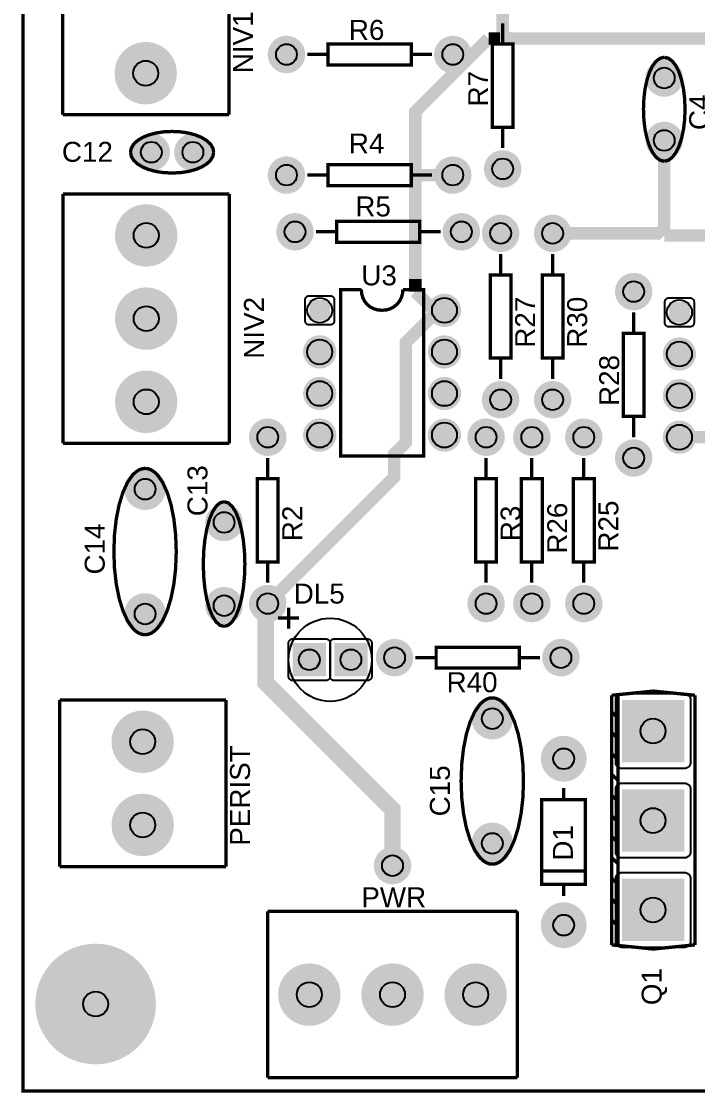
# Model space of a CAD drawing. Header units: inches. Extents: x -3.11 to 3.11, y -1.99 to 1.99.
# Drawn here: x -3.109 to -1.483, y -1.986 to 0.588 of the extents above; entities that cross this region are included whole.
import ezdxf

# ---------------------------------------------------------------- set-up
doc = ezdxf.new("R2010")
doc.units = ezdxf.units.IN
doc.layers.get('0').update_dxf_attribs({"linetype": 'CONTINUOUS'})

# ---------------------------------------------------------------- blocks, each defined once
blk = doc.blocks.new('EPAD')
at = {"const_width": 0.5}
blk.add_lwpolyline([(-0.25, 0, 1), (0.25, 0, 1)], format="xyb", close=True, dxfattribs=at)
blk = doc.blocks.new('RPAD')
blk.add_trace([(-0.5, -0.5), (-0.5, 0.5), (0.5, -0.5), (0.5, 0.5)])

msp = doc.modelspace()

# ---------------------------------------------------------------- linework, layer by layer
for points, const_width in [([(-3.105, -1.9825), (3.105, -1.9825), (3.105, 1.9825), (-3.105, 1.9825), (-3.105, -1.9825)], 0.008), ([(-3.105, -1.9825), (3.105, -1.9825), (3.105, 1.9825), (-3.105, 1.9825), (-3.105, -1.9825)], 0.008), ([(-3.010136, 0.763977), (-3.010136, 0.363977)], 0.008), ([(-3.010136, 0.763977), (-3.010136, 0.363977)], 0.008), ([(-2.610136, 0.763977), (-2.610136, 0.363977)], 0.008), ([(-2.610136, 0.763977), (-2.610136, 0.363977)], 0.008), ([(-1.951671, 0.634017), (-1.951671, 0.560004), (-1.938956, 0.547288), (-1.957967, 0.547288)], 0.03), ([(-1.951671, 0.534017), (-1.951671, 0.584017)], 0.008), ([(-1.951671, 0.534017), (-1.951671, 0.584017)], 0.008), ([(-1.985745, 0.547288), (-2.004264, 0.528769), (-2.022967, 0.510066)], 0.03), ([(-1.985745, 0.547288), (-1.957967, 0.547288)], 0.03), ([(-1.342597, 0.547288), (-1.938956, 0.547288)], 0.03), ([(-2.371671, 0.484017), (-2.171671, 0.484017), (-2.171671, 0.534017), (-2.371671, 0.534017), (-2.371671, 0.484017)], 0.008), ([(-2.371671, 0.484017), (-2.171671, 0.484017), (-2.171671, 0.534017), (-2.371671, 0.534017), (-2.371671, 0.484017)], 0.008), ([(-2.071671, 0.509017), (-2.047844, 0.485189)], 0.03), ([(-2.071671, 0.509017), (-2.046671, 0.509017), (-2.035344, 0.497689)], 0.03), ([(-2.022967, 0.510066), (-2.035344, 0.497689), (-2.047844, 0.485189)], 0.03), ([(-1.976671, 0.334017), (-1.926671, 0.334017), (-1.926671, 0.534017), (-1.976671, 0.534017), (-1.976671, 0.334017)], 0.008), ([(-1.976671, 0.334017), (-1.926671, 0.334017), (-1.926671, 0.534017), (-1.976671, 0.534017), (-1.976671, 0.334017)], 0.008), ([(-2.421671, 0.509017), (-2.371671, 0.509017)], 0.008), ([(-2.421671, 0.509017), (-2.371671, 0.509017)], 0.008), ([(-2.047844, 0.485189), (-2.161671, 0.371362), (-2.161671, 0.269017)], 0.03), ([(-2.171671, 0.509017), (-2.121671, 0.509017)], 0.008), ([(-2.171671, 0.509017), (-2.121671, 0.509017)], 0.008), ([(-1.563188, 0.502345), (-1.573375, 0.499886), (-1.582813, 0.492798), (-1.591313, 0.481515), (-1.598688, 0.46647), (-1.60475, 0.448097), (-1.609313, 0.42683), (-1.612188, 0.403101), (-1.613188, 0.377345)], 0.008), ([(-1.563188, 0.502345), (-1.573375, 0.499886), (-1.582813, 0.492798), (-1.591313, 0.481515), (-1.598688, 0.46647), (-1.60475, 0.448097), (-1.609313, 0.42683), (-1.612188, 0.403101), (-1.613188, 0.377345)], 0.008), ([(-1.563188, 0.502345), (-1.553, 0.499886), (-1.543563, 0.492798), (-1.535063, 0.481515), (-1.527688, 0.46647), (-1.521625, 0.448097), (-1.517063, 0.42683), (-1.514188, 0.403101), (-1.513188, 0.377345)], 0.008), ([(-1.563188, 0.502345), (-1.553, 0.499886), (-1.543563, 0.492798), (-1.535063, 0.481515), (-1.527688, 0.46647), (-1.521625, 0.448097), (-1.517063, 0.42683), (-1.514188, 0.403101), (-1.513188, 0.377345)], 0.008), ([(-2.610136, 0.363977), (-3.010136, 0.363977)], 0.008), ([(-2.610136, 0.363977), (-3.010136, 0.363977)], 0.008), ([(-1.563188, 0.252345), (-1.573375, 0.254845), (-1.582813, 0.262033), (-1.591313, 0.273439), (-1.598688, 0.288595), (-1.60475, 0.307033), (-1.609313, 0.328283), (-1.612188, 0.351876), (-1.613188, 0.377345)], 0.008), ([(-1.563188, 0.252345), (-1.573375, 0.254845), (-1.582813, 0.262033), (-1.591313, 0.273439), (-1.598688, 0.288595), (-1.60475, 0.307033), (-1.609313, 0.328283), (-1.612188, 0.351876), (-1.613188, 0.377345)], 0.008), ([(-1.563188, 0.252345), (-1.553, 0.254845), (-1.543563, 0.262033), (-1.535063, 0.273439), (-1.527688, 0.288595), (-1.521625, 0.307033), (-1.517063, 0.328283), (-1.514188, 0.351876), (-1.513188, 0.377345)], 0.008), ([(-1.563188, 0.252345), (-1.553, 0.254845), (-1.543563, 0.262033), (-1.535063, 0.273439), (-1.527688, 0.288595), (-1.521625, 0.307033), (-1.517063, 0.328283), (-1.514188, 0.351876), (-1.513188, 0.377345)], 0.008), ([(-1.951671, 0.284017), (-1.951671, 0.334017)], 0.008), ([(-1.951671, 0.284017), (-1.951671, 0.334017)], 0.008), ([(-2.846671, 0.274017), (-2.844671, 0.284204), (-2.838921, 0.293642), (-2.829796, 0.302142), (-2.817671, 0.309517), (-2.802921, 0.315579), (-2.785921, 0.320142), (-2.767046, 0.323017), (-2.746671, 0.324017)], 0.008), ([(-2.846671, 0.274017), (-2.844671, 0.284204), (-2.838921, 0.293642), (-2.829796, 0.302142), (-2.817671, 0.309517), (-2.802921, 0.315579), (-2.785921, 0.320142), (-2.767046, 0.323017), (-2.746671, 0.324017)], 0.008), ([(-2.646671, 0.274017), (-2.648671, 0.284204), (-2.654421, 0.293642), (-2.663546, 0.302142), (-2.675671, 0.309517), (-2.690421, 0.315579), (-2.707421, 0.320142), (-2.726296, 0.323017), (-2.746671, 0.324017)], 0.008), ([(-2.646671, 0.274017), (-2.648671, 0.284204), (-2.654421, 0.293642), (-2.663546, 0.302142), (-2.675671, 0.309517), (-2.690421, 0.315579), (-2.707421, 0.320142), (-2.726296, 0.323017), (-2.746671, 0.324017)], 0.008), ([(-1.563188, 0.1875), (-1.563188, 0.302345)], 0.03), ([(-2.161671, 0.269017), (-2.161671, 0.214017), (-2.161671, 0.195436), (-2.161671, -0.030983)], 0.03), ([(-2.846671, 0.274017), (-2.844671, 0.263829), (-2.838921, 0.254391), (-2.829796, 0.245891), (-2.817671, 0.238517), (-2.802921, 0.232454), (-2.785921, 0.227891), (-2.767046, 0.225017), (-2.746671, 0.224017)], 0.008), ([(-2.846671, 0.274017), (-2.844671, 0.263829), (-2.838921, 0.254391), (-2.829796, 0.245891), (-2.817671, 0.238517), (-2.802921, 0.232454), (-2.785921, 0.227891), (-2.767046, 0.225017), (-2.746671, 0.224017)], 0.008), ([(-2.646671, 0.274017), (-2.648671, 0.263829), (-2.654421, 0.254391), (-2.663546, 0.245891), (-2.675671, 0.238517), (-2.690421, 0.232454), (-2.707421, 0.227891), (-2.726296, 0.225017), (-2.746671, 0.224017)], 0.008), ([(-2.646671, 0.274017), (-2.648671, 0.263829), (-2.654421, 0.254391), (-2.663546, 0.245891), (-2.675671, 0.238517), (-2.690421, 0.232454), (-2.707421, 0.227891), (-2.726296, 0.225017), (-2.746671, 0.224017)], 0.008), ([(-2.371671, 0.194017), (-2.171671, 0.194017), (-2.171671, 0.244017), (-2.371671, 0.244017), (-2.371671, 0.194017)], 0.008), ([(-2.371671, 0.194017), (-2.171671, 0.194017), (-2.171671, 0.244017), (-2.371671, 0.244017), (-2.371671, 0.194017)], 0.008), ([(-2.071671, 0.219017), (-2.156671, 0.219017), (-2.161671, 0.214017)], 0.03), ([(-2.371671, 0.219017), (-2.421671, 0.219017)], 0.008), ([(-2.371671, 0.219017), (-2.421671, 0.219017)], 0.008), ([(-2.121671, 0.219017), (-2.171671, 0.219017)], 0.008), ([(-2.121671, 0.219017), (-2.171671, 0.219017)], 0.008), ([(-1.563188, 0.1875), (-1.563188, 0.074017)], 0.03), ([(-3.008913, 0.174017), (-2.608913, 0.174017)], 0.008), ([(-3.008913, 0.174017), (-3.008913, -0.425983)], 0.008), ([(-3.008913, 0.174017), (-2.608913, 0.174017)], 0.008), ([(-3.008913, 0.174017), (-3.008913, -0.425983)], 0.008), ([(-2.608913, -0.425983), (-2.608913, 0.174017)], 0.008), ([(-2.608913, -0.425983), (-2.608913, 0.174017)], 0.008), ([(-2.351031, 0.057709), (-2.151031, 0.057709), (-2.151031, 0.107709), (-2.351031, 0.107709), (-2.351031, 0.057709)], 0.008), ([(-2.351031, 0.057709), (-2.151031, 0.057709), (-2.151031, 0.107709), (-2.351031, 0.107709), (-2.351031, 0.057709)], 0.008), ([(-2.351031, 0.082709), (-2.401031, 0.082709)], 0.008), ([(-2.351031, 0.082709), (-2.401031, 0.082709)], 0.008), ([(-2.101031, 0.082709), (-2.151031, 0.082709)], 0.008), ([(-2.101031, 0.082709), (-2.151031, 0.082709)], 0.008), ([(-1.831671, 0.079017), (-1.568188, 0.079017), (-1.563188, 0.074017)], 0.03), ([(-1.563188, 0.074017), (-1.450526, 0.074017), (-1.409009, 0.0325), (-1.409009, -0.372835), (-1.447157, -0.410983)], 0.03), ([(-1.956671, 0.029017), (-1.956671, -0.020983)], 0.008), ([(-1.956671, 0.029017), (-1.956671, -0.020983)], 0.008), ([(-1.831671, 0.029017), (-1.831671, -0.020983)], 0.008), ([(-1.831671, 0.029017), (-1.831671, -0.020983)], 0.008), ([(-2.161671, -0.030983), (-2.161671, -0.060983)], 0.03), ([(-1.981671, -0.220983), (-1.931671, -0.220983), (-1.931671, -0.020983), (-1.981671, -0.020983), (-1.981671, -0.220983)], 0.008), ([(-1.981671, -0.220983), (-1.931671, -0.220983), (-1.931671, -0.020983), (-1.981671, -0.020983), (-1.981671, -0.220983)], 0.008), ([(-1.856671, -0.220983), (-1.806671, -0.220983), (-1.806671, -0.020983), (-1.856671, -0.020983), (-1.856671, -0.220983)], 0.008), ([(-1.856671, -0.220983), (-1.806671, -0.220983), (-1.806671, -0.020983), (-1.856671, -0.020983), (-1.856671, -0.220983)], 0.008), ([(-2.161671, -0.060983), (-2.146671, -0.075983), (-2.116671, -0.105983), (-2.107412, -0.105983)], 0.03), ([(-2.191671, -0.055983), (-2.141671, -0.055983), (-2.141671, -0.455983), (-2.341671, -0.455983), (-2.341671, -0.055983), (-2.291671, -0.055983)], 0.008), ([(-2.191671, -0.055983), (-2.141671, -0.055983), (-2.141671, -0.455983), (-2.341671, -0.455983), (-2.341671, -0.055983), (-2.291671, -0.055983)], 0.008), ([(-2.241671, -0.105983), (-2.252146, -0.105024), (-2.261718, -0.102249), (-2.270236, -0.097809), (-2.277546, -0.091858), (-2.283498, -0.084548), (-2.287937, -0.07603), (-2.290712, -0.066458), (-2.291671, -0.055983)], 0.008), ([(-2.241671, -0.105983), (-2.252146, -0.105024), (-2.261718, -0.102249), (-2.270236, -0.097809), (-2.277546, -0.091858), (-2.283498, -0.084548), (-2.287937, -0.07603), (-2.290712, -0.066458), (-2.291671, -0.055983)], 0.008), ([(-2.241671, -0.105983), (-2.231484, -0.105024), (-2.222046, -0.102249), (-2.213546, -0.097809), (-2.206171, -0.091858), (-2.200109, -0.084548), (-2.195546, -0.07603), (-2.192671, -0.066458), (-2.191671, -0.055983)], 0.008), ([(-2.241671, -0.105983), (-2.231484, -0.105024), (-2.222046, -0.102249), (-2.213546, -0.097809), (-2.206171, -0.091858), (-2.200109, -0.084548), (-2.195546, -0.07603), (-2.192671, -0.066458), (-2.191671, -0.055983)], 0.008), ([(-2.516671, -0.810983), (-2.212536, -0.506848), (-2.212536, -0.473452), (-2.212536, -0.451848), (-2.184758, -0.42407), (-2.184758, -0.183329), (-2.175498, -0.17407), (-2.107412, -0.105983), (-2.091671, -0.105983)], 0.03), ([(-1.636671, -0.160983), (-1.636671, -0.110983)], 0.008), ([(-1.636671, -0.160983), (-1.636671, -0.110983)], 0.008), ([(-1.661671, -0.360983), (-1.611671, -0.360983), (-1.611671, -0.160983), (-1.661671, -0.160983), (-1.661671, -0.360983)], 0.008), ([(-1.661671, -0.360983), (-1.611671, -0.360983), (-1.611671, -0.160983), (-1.661671, -0.160983), (-1.661671, -0.360983)], 0.008), ([(-1.956671, -0.220983), (-1.956671, -0.270983)], 0.008), ([(-1.956671, -0.220983), (-1.956671, -0.270983)], 0.008), ([(-1.831671, -0.220983), (-1.831671, -0.270983)], 0.008), ([(-1.831671, -0.220983), (-1.831671, -0.270983)], 0.008), ([(-1.636671, -0.410983), (-1.636671, -0.360983)], 0.008), ([(-1.636671, -0.410983), (-1.636671, -0.360983)], 0.008), ([(-1.526671, -0.410983), (-1.447157, -0.410983)], 0.03), ([(-3.008913, -0.425983), (-2.608913, -0.425983)], 0.008), ([(-3.008913, -0.425983), (-2.608913, -0.425983)], 0.008), ([(-2.516671, -0.460983), (-2.516671, -0.510983)], 0.008), ([(-2.516671, -0.460983), (-2.516671, -0.510983)], 0.008), ([(-1.991671, -0.460983), (-1.991671, -0.510983)], 0.008), ([(-1.991671, -0.460983), (-1.991671, -0.510983)], 0.008), ([(-1.881671, -0.510983), (-1.881671, -0.460983)], 0.008), ([(-1.881671, -0.510983), (-1.881671, -0.460983)], 0.008), ([(-1.756671, -0.460983), (-1.756671, -0.510983)], 0.008), ([(-1.756671, -0.460983), (-1.756671, -0.510983)], 0.008), ([(-2.811671, -0.485983), (-2.819435, -0.486988), (-2.826952, -0.489943), (-2.834189, -0.494757), (-2.841109, -0.501343), (-2.853859, -0.51947), (-2.864921, -0.543609), (-2.874015, -0.573044), (-2.880859, -0.607061), (-2.885171, -0.644946), (-2.886671, -0.685983)], 0.008), ([(-2.811671, -0.485983), (-2.819435, -0.486988), (-2.826952, -0.489943), (-2.834189, -0.494757), (-2.841109, -0.501343), (-2.853859, -0.51947), (-2.864921, -0.543609), (-2.874015, -0.573044), (-2.880859, -0.607061), (-2.885171, -0.644946), (-2.886671, -0.685983)], 0.008), ([(-2.811671, -0.485983), (-2.803907, -0.486988), (-2.79639, -0.489943), (-2.789154, -0.494757), (-2.782234, -0.501343), (-2.769484, -0.51947), (-2.758421, -0.543609), (-2.749328, -0.573044), (-2.742484, -0.607061), (-2.738171, -0.644946), (-2.736671, -0.685983)], 0.008), ([(-2.811671, -0.485983), (-2.803907, -0.486988), (-2.79639, -0.489943), (-2.789154, -0.494757), (-2.782234, -0.501343), (-2.769484, -0.51947), (-2.758421, -0.543609), (-2.749328, -0.573044), (-2.742484, -0.607061), (-2.738171, -0.644946), (-2.736671, -0.685983)], 0.008), ([(-2.541671, -0.710983), (-2.491671, -0.710983), (-2.491671, -0.510983), (-2.541671, -0.510983), (-2.541671, -0.710983)], 0.008), ([(-2.541671, -0.710983), (-2.491671, -0.710983), (-2.491671, -0.510983), (-2.541671, -0.510983), (-2.541671, -0.710983)], 0.008), ([(-2.016671, -0.710983), (-1.966671, -0.710983), (-1.966671, -0.510983), (-2.016671, -0.510983), (-2.016671, -0.710983)], 0.008), ([(-2.016671, -0.710983), (-1.966671, -0.710983), (-1.966671, -0.510983), (-2.016671, -0.510983), (-2.016671, -0.710983)], 0.008), ([(-1.906671, -0.710983), (-1.856671, -0.710983), (-1.856671, -0.510983), (-1.906671, -0.510983), (-1.906671, -0.710983)], 0.008), ([(-1.906671, -0.710983), (-1.856671, -0.710983), (-1.856671, -0.510983), (-1.906671, -0.510983), (-1.906671, -0.710983)], 0.008), ([(-1.781671, -0.710983), (-1.731671, -0.710983), (-1.731671, -0.510983), (-1.781671, -0.510983), (-1.781671, -0.710983)], 0.008), ([(-1.781671, -0.710983), (-1.731671, -0.710983), (-1.731671, -0.510983), (-1.781671, -0.510983), (-1.781671, -0.710983)], 0.008), ([(-2.621671, -0.565983), (-2.631859, -0.568983), (-2.641296, -0.577609), (-2.649796, -0.591296), (-2.657171, -0.609483), (-2.663234, -0.631609), (-2.667796, -0.657109), (-2.670671, -0.685421), (-2.671671, -0.715983)], 0.008), ([(-2.621671, -0.565983), (-2.631859, -0.568983), (-2.641296, -0.577609), (-2.649796, -0.591296), (-2.657171, -0.609483), (-2.663234, -0.631609), (-2.667796, -0.657109), (-2.670671, -0.685421), (-2.671671, -0.715983)], 0.008), ([(-2.621671, -0.565983), (-2.611484, -0.568983), (-2.602046, -0.577609), (-2.593546, -0.591296), (-2.586171, -0.609483), (-2.580109, -0.631609), (-2.575546, -0.657109), (-2.572671, -0.685421), (-2.571671, -0.715983)], 0.008), ([(-2.621671, -0.565983), (-2.611484, -0.568983), (-2.602046, -0.577609), (-2.593546, -0.591296), (-2.586171, -0.609483), (-2.580109, -0.631609), (-2.575546, -0.657109), (-2.572671, -0.685421), (-2.571671, -0.715983)], 0.008), ([(-2.811671, -0.885983), (-2.819435, -0.884968), (-2.826952, -0.881983), (-2.834189, -0.877124), (-2.841109, -0.870483), (-2.853859, -0.852233), (-2.864921, -0.827983), (-2.874015, -0.798483), (-2.880859, -0.764483), (-2.885171, -0.726733), (-2.886671, -0.685983)], 0.008), ([(-2.811671, -0.885983), (-2.819435, -0.884968), (-2.826952, -0.881983), (-2.834189, -0.877124), (-2.841109, -0.870483), (-2.853859, -0.852233), (-2.864921, -0.827983), (-2.874015, -0.798483), (-2.880859, -0.764483), (-2.885171, -0.726733), (-2.886671, -0.685983)], 0.008), ([(-2.811671, -0.885983), (-2.803907, -0.884968), (-2.79639, -0.881983), (-2.789154, -0.877124), (-2.782234, -0.870483), (-2.769484, -0.852233), (-2.758421, -0.827983), (-2.749328, -0.798483), (-2.742484, -0.764483), (-2.738171, -0.726733), (-2.736671, -0.685983)], 0.008), ([(-2.811671, -0.885983), (-2.803907, -0.884968), (-2.79639, -0.881983), (-2.789154, -0.877124), (-2.782234, -0.870483), (-2.769484, -0.852233), (-2.758421, -0.827983), (-2.749328, -0.798483), (-2.742484, -0.764483), (-2.738171, -0.726733), (-2.736671, -0.685983)], 0.008), ([(-2.621671, -0.865983), (-2.631859, -0.863024), (-2.641296, -0.854499), (-2.649796, -0.840935), (-2.657171, -0.822858), (-2.663234, -0.800798), (-2.667796, -0.77528), (-2.670671, -0.746833), (-2.671671, -0.715983)], 0.008), ([(-2.621671, -0.865983), (-2.631859, -0.863024), (-2.641296, -0.854499), (-2.649796, -0.840935), (-2.657171, -0.822858), (-2.663234, -0.800798), (-2.667796, -0.77528), (-2.670671, -0.746833), (-2.671671, -0.715983)], 0.008), ([(-2.621671, -0.865983), (-2.611484, -0.863024), (-2.602046, -0.854499), (-2.593546, -0.840935), (-2.586171, -0.822858), (-2.580109, -0.800798), (-2.575546, -0.77528), (-2.572671, -0.746833), (-2.571671, -0.715983)], 0.008), ([(-2.621671, -0.865983), (-2.611484, -0.863024), (-2.602046, -0.854499), (-2.593546, -0.840935), (-2.586171, -0.822858), (-2.580109, -0.800798), (-2.575546, -0.77528), (-2.572671, -0.746833), (-2.571671, -0.715983)], 0.008), ([(-2.516671, -0.710983), (-2.516671, -0.760983)], 0.008), ([(-2.516671, -0.710983), (-2.516671, -0.760983)], 0.008), ([(-1.991671, -0.710983), (-1.991671, -0.760983)], 0.008), ([(-1.991671, -0.710983), (-1.991671, -0.760983)], 0.008), ([(-1.881671, -0.760983), (-1.881671, -0.710983)], 0.008), ([(-1.881671, -0.760983), (-1.881671, -0.710983)], 0.008), ([(-1.756671, -0.710983), (-1.756671, -0.760983)], 0.008), ([(-1.756671, -0.710983), (-1.756671, -0.760983)], 0.008), ([(-2.216671, -1.440983), (-2.216671, -1.305983), (-2.521671, -1.000983), (-2.521671, -0.815983), (-2.516671, -0.810983)], 0.04), ([(-2.466671, -0.820983), (-2.466671, -0.870983)], 0.008), ([(-2.466671, -0.820983), (-2.466671, -0.870983)], 0.008), ([(-2.491671, -0.845983), (-2.441671, -0.845983)], 0.008), ([(-2.491671, -0.845983), (-2.441671, -0.845983)], 0.008), ([(-2.111671, -0.965983), (-1.911671, -0.965983), (-1.911671, -0.915983), (-2.111671, -0.915983), (-2.111671, -0.965983)], 0.008), ([(-2.111671, -0.965983), (-1.911671, -0.965983), (-1.911671, -0.915983), (-2.111671, -0.915983), (-2.111671, -0.965983)], 0.008), ([(-2.111671, -0.940983), (-2.161671, -0.940983)], 0.008), ([(-2.111671, -0.940983), (-2.161671, -0.940983)], 0.008), ([(-1.861671, -0.940983), (-1.911671, -0.940983)], 0.008), ([(-1.861671, -0.940983), (-1.911671, -0.940983)], 0.008), ([(-1.489449, -1.031398), (-1.589449, -1.021398), (-1.689449, -1.031398)], 0.008), ([(-1.489449, -1.031398), (-1.589449, -1.021398), (-1.689449, -1.031398)], 0.008), ([(-1.689449, -1.631398), (-1.689449, -1.031398)], 0.008), ([(-1.689449, -1.631398), (-1.689449, -1.031398)], 0.008), ([(-1.674449, -1.631398), (-1.674449, -1.031398)], 0.008), ([(-1.674449, -1.631398), (-1.674449, -1.031398)], 0.008), ([(-1.489449, -1.031398), (-1.489449, -1.631398)], 0.008), ([(-1.489449, -1.031398), (-1.489449, -1.631398)], 0.008), ([(-2.617402, -1.04313), (-3.017402, -1.04313)], 0.008), ([(-3.017402, -1.04313), (-3.017402, -1.44313)], 0.008), ([(-2.617402, -1.04313), (-3.017402, -1.04313)], 0.008), ([(-3.017402, -1.04313), (-3.017402, -1.44313)], 0.008), ([(-2.617402, -1.04313), (-2.617402, -1.44313)], 0.008), ([(-2.617402, -1.04313), (-2.617402, -1.44313)], 0.008), ([(-1.976671, -1.0375), (-1.984435, -1.038505), (-1.991952, -1.041459), (-1.999189, -1.046274), (-2.006109, -1.052859), (-2.018859, -1.070986), (-2.029921, -1.095125), (-2.039015, -1.124561), (-2.045859, -1.158578), (-2.050171, -1.196463), (-2.051671, -1.2375)], 0.008), ([(-1.976671, -1.0375), (-1.984435, -1.038505), (-1.991952, -1.041459), (-1.999189, -1.046274), (-2.006109, -1.052859), (-2.018859, -1.070986), (-2.029921, -1.095125), (-2.039015, -1.124561), (-2.045859, -1.158578), (-2.050171, -1.196463), (-2.051671, -1.2375)], 0.008), ([(-1.976671, -1.0375), (-1.968907, -1.038505), (-1.96139, -1.041459), (-1.954154, -1.046274), (-1.947234, -1.052859), (-1.934484, -1.070986), (-1.923421, -1.095125), (-1.914328, -1.124561), (-1.907484, -1.158578), (-1.903171, -1.196463), (-1.901671, -1.2375)], 0.008), ([(-1.976671, -1.0375), (-1.968907, -1.038505), (-1.96139, -1.041459), (-1.954154, -1.046274), (-1.947234, -1.052859), (-1.934484, -1.070986), (-1.923421, -1.095125), (-1.914328, -1.124561), (-1.907484, -1.158578), (-1.903171, -1.196463), (-1.901671, -1.2375)], 0.008), ([(-1.674449, -1.086398), (-1.689449, -1.071398)], 0.008), ([(-1.674449, -1.086398), (-1.689449, -1.071398)], 0.008), ([(-1.674449, -1.136398), (-1.689449, -1.121398)], 0.008), ([(-1.674449, -1.136398), (-1.689449, -1.121398)], 0.008), ([(-1.674449, -1.136398), (-1.689449, -1.121398)], 0.008), ([(-1.674449, -1.136398), (-1.689449, -1.121398)], 0.008), ([(-1.674449, -1.186398), (-1.689449, -1.171398)], 0.008), ([(-1.674449, -1.186398), (-1.689449, -1.171398)], 0.008), ([(-1.674449, -1.186398), (-1.689449, -1.171398)], 0.008), ([(-1.674449, -1.186398), (-1.689449, -1.171398)], 0.008), ([(-1.976671, -1.4375), (-1.984435, -1.436484), (-1.991952, -1.4335), (-1.999189, -1.428641), (-2.006109, -1.422), (-2.018859, -1.40375), (-2.029921, -1.3795), (-2.039015, -1.35), (-2.045859, -1.316), (-2.050171, -1.27825), (-2.051671, -1.2375)], 0.008), ([(-1.976671, -1.4375), (-1.984435, -1.436484), (-1.991952, -1.4335), (-1.999189, -1.428641), (-2.006109, -1.422), (-2.018859, -1.40375), (-2.029921, -1.3795), (-2.039015, -1.35), (-2.045859, -1.316), (-2.050171, -1.27825), (-2.051671, -1.2375)], 0.008), ([(-1.976671, -1.4375), (-1.968907, -1.436484), (-1.96139, -1.4335), (-1.954154, -1.428641), (-1.947234, -1.422), (-1.934484, -1.40375), (-1.923421, -1.3795), (-1.914328, -1.35), (-1.907484, -1.316), (-1.903171, -1.27825), (-1.901671, -1.2375)], 0.008), ([(-1.976671, -1.4375), (-1.968907, -1.436484), (-1.96139, -1.4335), (-1.954154, -1.428641), (-1.947234, -1.422), (-1.934484, -1.40375), (-1.923421, -1.3795), (-1.914328, -1.35), (-1.907484, -1.316), (-1.903171, -1.27825), (-1.901671, -1.2375)], 0.008), ([(-1.674449, -1.236398), (-1.689449, -1.221398)], 0.008), ([(-1.674449, -1.236398), (-1.689449, -1.221398)], 0.008), ([(-1.674449, -1.236398), (-1.689449, -1.221398)], 0.008), ([(-1.674449, -1.236398), (-1.689449, -1.221398)], 0.008), ([(-1.805, -1.282017), (-1.805, -1.254017)], 0.008), ([(-1.805, -1.282017), (-1.805, -1.254017)], 0.008), ([(-1.858, -1.486017), (-1.753, -1.486017), (-1.753, -1.282017), (-1.858, -1.282017), (-1.858, -1.486017)], 0.008), ([(-1.858, -1.486017), (-1.753, -1.486017), (-1.753, -1.282017), (-1.858, -1.282017), (-1.858, -1.486017)], 0.008), ([(-1.674449, -1.286398), (-1.689449, -1.271398)], 0.008), ([(-1.674449, -1.286398), (-1.689449, -1.271398)], 0.008), ([(-1.674449, -1.286398), (-1.689449, -1.271398)], 0.008), ([(-1.674449, -1.286398), (-1.689449, -1.271398)], 0.008), ([(-1.674449, -1.336398), (-1.689449, -1.321398)], 0.008), ([(-1.674449, -1.336398), (-1.689449, -1.321398)], 0.008), ([(-1.674449, -1.336398), (-1.689449, -1.321398)], 0.008), ([(-1.674449, -1.336398), (-1.689449, -1.321398)], 0.008), ([(-1.674449, -1.386398), (-1.689449, -1.371398)], 0.008), ([(-1.674449, -1.386398), (-1.689449, -1.371398)], 0.008), ([(-1.674449, -1.386398), (-1.689449, -1.371398)], 0.008), ([(-1.674449, -1.386398), (-1.689449, -1.371398)], 0.008), ([(-2.617402, -1.44313), (-3.017402, -1.44313)], 0.008), ([(-2.617402, -1.44313), (-3.017402, -1.44313)], 0.008), ([(-1.674449, -1.436398), (-1.689449, -1.421398)], 0.008), ([(-1.674449, -1.436398), (-1.689449, -1.421398)], 0.008), ([(-1.674449, -1.436398), (-1.689449, -1.421398)], 0.008), ([(-1.674449, -1.436398), (-1.689449, -1.421398)], 0.008), ([(-1.857, -1.454017), (-1.754, -1.454017)], 0.008), ([(-1.857, -1.454017), (-1.754, -1.454017)], 0.008), ([(-1.674449, -1.486398), (-1.689449, -1.471398)], 0.008), ([(-1.674449, -1.486398), (-1.689449, -1.471398)], 0.008), ([(-1.674449, -1.486398), (-1.689449, -1.471398)], 0.008), ([(-1.674449, -1.486398), (-1.689449, -1.471398)], 0.008), ([(-1.805, -1.514017), (-1.805, -1.486017)], 0.008), ([(-1.805, -1.514017), (-1.805, -1.486017)], 0.008), ([(-1.674449, -1.536398), (-1.689449, -1.521398)], 0.008), ([(-1.674449, -1.536398), (-1.689449, -1.521398)], 0.008), ([(-1.674449, -1.536398), (-1.689449, -1.521398)], 0.008), ([(-1.674449, -1.536398), (-1.689449, -1.521398)], 0.008), ([(-2.516671, -1.550983), (-2.516671, -1.950983)], 0.008), ([(-1.916671, -1.550983), (-2.516671, -1.550983)], 0.008), ([(-2.516671, -1.550983), (-2.516671, -1.950983)], 0.008), ([(-1.916671, -1.550983), (-2.516671, -1.550983)], 0.008), ([(-1.916671, -1.550983), (-1.916671, -1.950983)], 0.008), ([(-1.916671, -1.550983), (-1.916671, -1.950983)], 0.008), ([(-1.674449, -1.586398), (-1.689449, -1.571398)], 0.008), ([(-1.674449, -1.586398), (-1.689449, -1.571398)], 0.008), ([(-1.489449, -1.631398), (-1.589449, -1.641398), (-1.689449, -1.631398)], 0.008), ([(-1.489449, -1.631398), (-1.589449, -1.641398), (-1.689449, -1.631398)], 0.008), ([(-2.516671, -1.950983), (-1.916671, -1.950983)], 0.008), ([(-2.516671, -1.950983), (-1.916671, -1.950983)], 0.008)]:
    msp.add_lwpolyline(points, dxfattribs=dict(const_width=const_width))
for points in [[(-2.356671, -0.080983), (-2.356671, -0.130983), (-2.356722, -0.132023), (-2.35687, -0.133028), (-2.357112, -0.133995), (-2.357443, -0.134919), (-2.357857, -0.135795), (-2.358352, -0.136619), (-2.358922, -0.137387), (-2.359562, -0.138093), (-2.360268, -0.138733), (-2.361035, -0.139302), (-2.361859, -0.139797), (-2.362736, -0.140212), (-2.36366, -0.140543), (-2.364627, -0.140785), (-2.365632, -0.140933), (-2.366671, -0.140983), (-2.416671, -0.140983), (-2.417711, -0.140933), (-2.418716, -0.140785), (-2.419683, -0.140543), (-2.420607, -0.140212), (-2.421483, -0.139797), (-2.422307, -0.139302), (-2.423074, -0.138733), (-2.423781, -0.138093), (-2.424421, -0.137387), (-2.42499, -0.136619), (-2.425485, -0.135795), (-2.4259, -0.134919), (-2.42623, -0.133995), (-2.426472, -0.133028), (-2.426621, -0.132023), (-2.426671, -0.130983), (-2.426671, -0.080983), (-2.426621, -0.079944), (-2.426472, -0.078939), (-2.42623, -0.077972), (-2.4259, -0.077048), (-2.425485, -0.076172), (-2.42499, -0.075348), (-2.424421, -0.07458), (-2.423781, -0.073874), (-2.423074, -0.073234), (-2.422307, -0.072665), (-2.421483, -0.07217), (-2.420607, -0.071755), (-2.419683, -0.071424), (-2.418716, -0.071182), (-2.417711, -0.071034), (-2.416671, -0.070983), (-2.366671, -0.070983), (-2.365632, -0.071034), (-2.364627, -0.071182), (-2.36366, -0.071424), (-2.362736, -0.071755), (-2.361859, -0.07217), (-2.361035, -0.072665), (-2.360268, -0.073234), (-2.359562, -0.073874), (-2.358922, -0.07458), (-2.358352, -0.075348), (-2.357857, -0.076172), (-2.357443, -0.077048), (-2.357112, -0.077972), (-2.35687, -0.078939), (-2.356722, -0.079944), (-2.356671, -0.080983)], [(-1.491671, -0.085983), (-1.491671, -0.135983), (-1.491722, -0.137023), (-1.49187, -0.138028), (-1.492112, -0.138995), (-1.492443, -0.139919), (-1.492857, -0.140795), (-1.493352, -0.141619), (-1.493922, -0.142387), (-1.494562, -0.143093), (-1.495268, -0.143733), (-1.496035, -0.144302), (-1.496859, -0.144797), (-1.497736, -0.145212), (-1.49866, -0.145543), (-1.499627, -0.145785), (-1.500632, -0.145933), (-1.501671, -0.145983), (-1.551671, -0.145983), (-1.552711, -0.145933), (-1.553716, -0.145785), (-1.554683, -0.145543), (-1.555607, -0.145212), (-1.556483, -0.144797), (-1.557307, -0.144302), (-1.558074, -0.143733), (-1.558781, -0.143093), (-1.559421, -0.142387), (-1.55999, -0.141619), (-1.560485, -0.140795), (-1.5609, -0.139919), (-1.56123, -0.138995), (-1.561472, -0.138028), (-1.561621, -0.137023), (-1.561671, -0.135983), (-1.561671, -0.085983), (-1.561621, -0.084944), (-1.561472, -0.083939), (-1.56123, -0.082972), (-1.5609, -0.082048), (-1.560485, -0.081172), (-1.55999, -0.080348), (-1.559421, -0.07958), (-1.558781, -0.078874), (-1.558074, -0.078234), (-1.557307, -0.077665), (-1.556483, -0.07717), (-1.555607, -0.076755), (-1.554683, -0.076424), (-1.553716, -0.076182), (-1.552711, -0.076034), (-1.551671, -0.075983), (-1.501671, -0.075983), (-1.500632, -0.076034), (-1.499627, -0.076182), (-1.49866, -0.076424), (-1.497736, -0.076755), (-1.496859, -0.07717), (-1.496035, -0.077665), (-1.495268, -0.078234), (-1.494562, -0.078874), (-1.493922, -0.07958), (-1.493352, -0.080348), (-1.492857, -0.081172), (-1.492443, -0.082048), (-1.492112, -0.082972), (-1.49187, -0.083939), (-1.491722, -0.084944), (-1.491671, -0.085983)], [(-2.456671, -0.895983), (-2.376671, -0.895983), (-2.375632, -0.896034), (-2.374627, -0.896182), (-2.37366, -0.896424), (-2.372736, -0.896755), (-2.371859, -0.89717), (-2.371035, -0.897665), (-2.370268, -0.898234), (-2.369562, -0.898874), (-2.368922, -0.89958), (-2.368352, -0.900348), (-2.367858, -0.901172), (-2.367443, -0.902048), (-2.367112, -0.902972), (-2.36687, -0.903939), (-2.366722, -0.904944), (-2.366671, -0.905983), (-2.366671, -0.985983), (-2.366722, -0.987023), (-2.36687, -0.988028), (-2.367112, -0.988995), (-2.367443, -0.989919), (-2.367858, -0.990795), (-2.368352, -0.991619), (-2.368922, -0.992387), (-2.369562, -0.993093), (-2.370268, -0.993733), (-2.371035, -0.994302), (-2.371859, -0.994797), (-2.372736, -0.995212), (-2.37366, -0.995543), (-2.374627, -0.995785), (-2.375632, -0.995933), (-2.376671, -0.995983), (-2.456671, -0.995983), (-2.457711, -0.995933), (-2.458716, -0.995785), (-2.459683, -0.995543), (-2.460607, -0.995212), (-2.461483, -0.994797), (-2.462307, -0.994302), (-2.463075, -0.993733), (-2.463781, -0.993093), (-2.464421, -0.992387), (-2.46499, -0.991619), (-2.465485, -0.990795), (-2.4659, -0.989919), (-2.46623, -0.988995), (-2.466472, -0.988028), (-2.466621, -0.987023), (-2.466671, -0.985983), (-2.466671, -0.905983), (-2.466621, -0.904944), (-2.466472, -0.903939), (-2.46623, -0.902972), (-2.4659, -0.902048), (-2.465485, -0.901172), (-2.46499, -0.900348), (-2.464421, -0.89958), (-2.463781, -0.898874), (-2.463075, -0.898234), (-2.462307, -0.897665), (-2.461483, -0.89717), (-2.460607, -0.896755), (-2.459683, -0.896424), (-2.458716, -0.896182), (-2.457711, -0.896034), (-2.456671, -0.895983)], [(-2.356671, -0.895983), (-2.276671, -0.895983), (-2.275632, -0.896034), (-2.274627, -0.896182), (-2.27366, -0.896424), (-2.272736, -0.896755), (-2.271859, -0.89717), (-2.271035, -0.897665), (-2.270268, -0.898234), (-2.269562, -0.898874), (-2.268922, -0.89958), (-2.268352, -0.900348), (-2.267858, -0.901172), (-2.267443, -0.902048), (-2.267112, -0.902972), (-2.26687, -0.903939), (-2.266722, -0.904944), (-2.266671, -0.905983), (-2.266671, -0.985983), (-2.266722, -0.987023), (-2.26687, -0.988028), (-2.267112, -0.988995), (-2.267443, -0.989919), (-2.267858, -0.990795), (-2.268352, -0.991619), (-2.268922, -0.992387), (-2.269562, -0.993093), (-2.270268, -0.993733), (-2.271035, -0.994302), (-2.271859, -0.994797), (-2.272736, -0.995212), (-2.27366, -0.995543), (-2.274627, -0.995785), (-2.275632, -0.995933), (-2.276671, -0.995983), (-2.356671, -0.995983), (-2.357711, -0.995933), (-2.358716, -0.995785), (-2.359683, -0.995543), (-2.360607, -0.995212), (-2.361483, -0.994797), (-2.362307, -0.994302), (-2.363075, -0.993733), (-2.363781, -0.993093), (-2.364421, -0.992387), (-2.36499, -0.991619), (-2.365485, -0.990795), (-2.3659, -0.989919), (-2.36623, -0.988995), (-2.366472, -0.988028), (-2.366621, -0.987023), (-2.366671, -0.985983), (-2.366671, -0.905983), (-2.366621, -0.904944), (-2.366472, -0.903939), (-2.36623, -0.902972), (-2.3659, -0.902048), (-2.365485, -0.901172), (-2.36499, -0.900348), (-2.364421, -0.89958), (-2.363781, -0.898874), (-2.363075, -0.898234), (-2.362307, -0.897665), (-2.361483, -0.89717), (-2.360607, -0.896755), (-2.359683, -0.896424), (-2.358716, -0.896182), (-2.357711, -0.896034), (-2.356671, -0.895983)], [(-1.68, -1.1925), (-1.68, -1.0425), (-1.679924, -1.040941), (-1.679702, -1.039433), (-1.679339, -1.037983), (-1.678843, -1.036597), (-1.67822, -1.035282), (-1.677479, -1.034046), (-1.676624, -1.032895), (-1.675664, -1.031836), (-1.674605, -1.030876), (-1.673454, -1.030021), (-1.672218, -1.02928), (-1.670903, -1.028657), (-1.669517, -1.028161), (-1.668067, -1.027798), (-1.666559, -1.027576), (-1.665, -1.0275), (-1.515, -1.0275), (-1.513441, -1.027576), (-1.511933, -1.027798), (-1.510483, -1.028161), (-1.509097, -1.028657), (-1.507782, -1.02928), (-1.506546, -1.030021), (-1.505395, -1.030876), (-1.504336, -1.031836), (-1.503376, -1.032895), (-1.502521, -1.034046), (-1.50178, -1.035282), (-1.501157, -1.036597), (-1.500661, -1.037983), (-1.500298, -1.039433), (-1.500076, -1.040941), (-1.5, -1.0425), (-1.5, -1.1925), (-1.500076, -1.194059), (-1.500298, -1.195567), (-1.500661, -1.197017), (-1.501157, -1.198403), (-1.50178, -1.199718), (-1.502521, -1.200954), (-1.503376, -1.202105), (-1.504336, -1.203164), (-1.505395, -1.204124), (-1.506546, -1.204979), (-1.507782, -1.20572), (-1.509097, -1.206343), (-1.510483, -1.206839), (-1.511933, -1.207202), (-1.513441, -1.207424), (-1.515, -1.2075), (-1.665, -1.2075), (-1.666559, -1.207424), (-1.668067, -1.207202), (-1.669517, -1.206839), (-1.670903, -1.206343), (-1.672218, -1.20572), (-1.673454, -1.204979), (-1.674605, -1.204124), (-1.675664, -1.203164), (-1.676624, -1.202105), (-1.677479, -1.200954), (-1.67822, -1.199718), (-1.678843, -1.198403), (-1.679339, -1.197017), (-1.679702, -1.195567), (-1.679924, -1.194059), (-1.68, -1.1925)], [(-1.68, -1.4075), (-1.68, -1.2575), (-1.679924, -1.255941), (-1.679702, -1.254433), (-1.679339, -1.252983), (-1.678843, -1.251597), (-1.67822, -1.250282), (-1.677479, -1.249046), (-1.676624, -1.247895), (-1.675664, -1.246836), (-1.674605, -1.245876), (-1.673454, -1.245021), (-1.672218, -1.24428), (-1.670903, -1.243657), (-1.669517, -1.243161), (-1.668067, -1.242798), (-1.666559, -1.242576), (-1.665, -1.2425), (-1.515, -1.2425), (-1.513441, -1.242576), (-1.511933, -1.242798), (-1.510483, -1.243161), (-1.509097, -1.243657), (-1.507782, -1.24428), (-1.506546, -1.245021), (-1.505395, -1.245876), (-1.504336, -1.246836), (-1.503376, -1.247895), (-1.502521, -1.249046), (-1.50178, -1.250282), (-1.501157, -1.251597), (-1.500661, -1.252983), (-1.500298, -1.254433), (-1.500076, -1.255941), (-1.5, -1.2575), (-1.5, -1.4075), (-1.500076, -1.409059), (-1.500298, -1.410567), (-1.500661, -1.412017), (-1.501157, -1.413403), (-1.50178, -1.414718), (-1.502521, -1.415954), (-1.503376, -1.417105), (-1.504336, -1.418164), (-1.505395, -1.419124), (-1.506546, -1.419979), (-1.507782, -1.42072), (-1.509097, -1.421343), (-1.510483, -1.421839), (-1.511933, -1.422202), (-1.513441, -1.422424), (-1.515, -1.4225), (-1.665, -1.4225), (-1.666559, -1.422424), (-1.668067, -1.422202), (-1.669517, -1.421839), (-1.670903, -1.421343), (-1.672218, -1.42072), (-1.673454, -1.419979), (-1.674605, -1.419124), (-1.675664, -1.418164), (-1.676624, -1.417105), (-1.677479, -1.415954), (-1.67822, -1.414718), (-1.678843, -1.413403), (-1.679339, -1.412017), (-1.679702, -1.410567), (-1.679924, -1.409059), (-1.68, -1.4075)], [(-1.68, -1.6225), (-1.68, -1.4725), (-1.679924, -1.470941), (-1.679702, -1.469433), (-1.679339, -1.467983), (-1.678843, -1.466597), (-1.67822, -1.465282), (-1.677479, -1.464046), (-1.676624, -1.462895), (-1.675664, -1.461836), (-1.674605, -1.460876), (-1.673454, -1.460021), (-1.672218, -1.45928), (-1.670903, -1.458657), (-1.669517, -1.458161), (-1.668067, -1.457798), (-1.666559, -1.457576), (-1.665, -1.4575), (-1.515, -1.4575), (-1.513441, -1.457576), (-1.511933, -1.457798), (-1.510483, -1.458161), (-1.509097, -1.458657), (-1.507782, -1.45928), (-1.506546, -1.460021), (-1.505395, -1.460876), (-1.504336, -1.461836), (-1.503376, -1.462895), (-1.502521, -1.464046), (-1.50178, -1.465282), (-1.501157, -1.466597), (-1.500661, -1.467983), (-1.500298, -1.469433), (-1.500076, -1.470941), (-1.5, -1.4725), (-1.5, -1.6225), (-1.500076, -1.624059), (-1.500298, -1.625567), (-1.500661, -1.627017), (-1.501157, -1.628403), (-1.50178, -1.629718), (-1.502521, -1.630954), (-1.503376, -1.632105), (-1.504336, -1.633164), (-1.505395, -1.634124), (-1.506546, -1.634979), (-1.507782, -1.63572), (-1.509097, -1.636343), (-1.510483, -1.636839), (-1.511933, -1.637202), (-1.513441, -1.637424), (-1.515, -1.6375), (-1.665, -1.6375), (-1.666559, -1.637424), (-1.668067, -1.637202), (-1.669517, -1.636839), (-1.670903, -1.636343), (-1.672218, -1.63572), (-1.673454, -1.634979), (-1.674605, -1.634124), (-1.675664, -1.633164), (-1.676624, -1.632105), (-1.677479, -1.630954), (-1.67822, -1.629718), (-1.678843, -1.628403), (-1.679339, -1.627017), (-1.679702, -1.625567), (-1.679924, -1.624059), (-1.68, -1.6225)]]:
    msp.add_lwpolyline(points, close=True)
for centre, radius in [((-2.471671, 0.509017), 0.025), ((-2.071671, 0.509017), 0.025), ((-2.810136, 0.463977), 0.03), ((-1.563188, 0.452345), 0.025), ((-1.563188, 0.302345), 0.025), ((-2.796671, 0.274017), 0.025), ((-2.696671, 0.274017), 0.025), ((-1.951671, 0.234017), 0.025), ((-2.471671, 0.219017), 0.025), ((-2.071671, 0.219017), 0.025), ((-2.808913, 0.074017), 0.03), ((-2.451031, 0.082709), 0.025), ((-2.051031, 0.082709), 0.025), ((-1.956671, 0.079017), 0.025), ((-1.831671, 0.079017), 0.025), ((-1.636671, -0.060983), 0.025), ((-2.391671, -0.105983), 0.03), ((-2.091671, -0.105983), 0.03), ((-2.808913, -0.125983), 0.03), ((-1.526671, -0.110983), 0.03), ((-2.391671, -0.205983), 0.03), ((-2.091671, -0.205983), 0.03), ((-1.526671, -0.210983), 0.03), ((-2.391671, -0.305983), 0.03), ((-2.091671, -0.305983), 0.03), ((-1.526671, -0.310983), 0.03), ((-2.808913, -0.325983), 0.03), ((-1.956671, -0.320983), 0.025), ((-1.831671, -0.320983), 0.025), ((-2.516671, -0.410983), 0.025), ((-2.391671, -0.405983), 0.03), ((-2.091671, -0.405983), 0.03), ((-1.991671, -0.410983), 0.025), ((-1.881671, -0.410983), 0.025), ((-1.756671, -0.410983), 0.025), ((-1.526671, -0.410983), 0.03), ((-1.636671, -0.460983), 0.025), ((-2.811671, -0.535983), 0.025), ((-2.621671, -0.615983), 0.025), ((-2.621671, -0.815983), 0.025), ((-2.516671, -0.810983), 0.025), ((-1.991671, -0.810983), 0.025), ((-1.881671, -0.810983), 0.025), ((-1.756671, -0.810983), 0.025), ((-2.811671, -0.835983), 0.025), ((-2.366671, -0.945983), 0.1), ((-2.366671, -0.945983), 0.1), ((-2.416671, -0.945983), 0.025), ((-2.316671, -0.945983), 0.025), ((-2.211671, -0.940983), 0.025), ((-1.811671, -0.940983), 0.025), ((-2.366671, -0.945983), 0), ((-2.366671, -0.945983), 0), ((-1.976671, -1.0875), 0.025), ((-1.59, -1.1175), 0.03), ((-2.817402, -1.14313), 0.03), ((-1.805, -1.184017), 0.025), ((-2.817402, -1.34313), 0.03), ((-1.59, -1.3325), 0.03), ((-1.976671, -1.3875), 0.025), ((-2.216671, -1.440983), 0.025), ((-1.59, -1.5475), 0.03), ((-1.805, -1.584017), 0.025), ((-2.416671, -1.750983), 0.03), ((-2.216671, -1.750983), 0.03), ((-2.016671, -1.750983), 0.03), ((-2.93063, -1.773642), 0.03)]:
    msp.add_circle(centre, radius)

# ---------------------------------------------------------------- block references
for name, p, xscale, yscale in [('EPAD', (-2.471671, 0.509017), 0.09, 0.09), ('EPAD', (-2.471671, 0.509017), 0.07, 0.07), ('EPAD', (-2.071671, 0.509017), 0.09, 0.09), ('EPAD', (-2.071671, 0.509017), 0.07, 0.07), ('EPAD', (-2.810136, 0.463977), 0.15, 0.15), ('EPAD', (-2.810136, 0.463977), 0.12, 0.12), ('EPAD', (-1.563188, 0.452345), 0.09, 0.09), ('EPAD', (-1.563188, 0.452345), 0.07, 0.07), ('EPAD', (-1.563188, 0.302345), 0.09, 0.09), ('EPAD', (-1.563188, 0.302345), 0.07, 0.07), ('EPAD', (-2.796671, 0.274017), 0.09, 0.09), ('EPAD', (-2.796671, 0.274017), 0.07, 0.07), ('EPAD', (-2.696671, 0.274017), 0.09, 0.09), ('EPAD', (-2.696671, 0.274017), 0.07, 0.07), ('EPAD', (-2.471671, 0.219017), 0.09, 0.09), ('EPAD', (-2.071671, 0.219017), 0.09, 0.09), ('EPAD', (-1.951671, 0.234017), 0.09, 0.09), ('EPAD', (-1.951671, 0.234017), 0.07, 0.07), ('EPAD', (-2.471671, 0.219017), 0.07, 0.07), ('EPAD', (-2.071671, 0.219017), 0.07, 0.07), ('EPAD', (-2.808913, 0.074017), 0.15, 0.15), ('EPAD', (-2.808913, 0.074017), 0.12, 0.12), ('EPAD', (-2.451031, 0.082709), 0.09, 0.09), ('EPAD', (-2.451031, 0.082709), 0.07, 0.07), ('EPAD', (-2.051031, 0.082709), 0.09, 0.09), ('EPAD', (-2.051031, 0.082709), 0.07, 0.07), ('EPAD', (-1.956671, 0.079017), 0.09, 0.09), ('EPAD', (-1.956671, 0.079017), 0.07, 0.07), ('EPAD', (-1.831671, 0.079017), 0.09, 0.09), ('EPAD', (-1.831671, 0.079017), 0.07, 0.07), ('EPAD', (-1.636671, -0.060983), 0.09, 0.09), ('EPAD', (-2.808913, -0.125983), 0.15, 0.15), ('EPAD', (-1.636671, -0.060983), 0.07, 0.07), ('EPAD', (-2.808913, -0.125983), 0.12, 0.12), ('EPAD', (-2.091671, -0.105983), 0.08, 0.08), ('EPAD', (-2.091671, -0.105983), 0.06, 0.06), ('EPAD', (-2.391671, -0.205983), 0.08, 0.08), ('EPAD', (-2.391671, -0.205983), 0.06, 0.06), ('EPAD', (-2.091671, -0.205983), 0.08, 0.08), ('EPAD', (-2.091671, -0.205983), 0.06, 0.06), ('EPAD', (-1.526671, -0.210983), 0.08, 0.08), ('EPAD', (-1.526671, -0.210983), 0.06, 0.06), ('EPAD', (-2.808913, -0.325983), 0.15, 0.15), ('EPAD', (-2.808913, -0.325983), 0.12, 0.12), ('EPAD', (-2.391671, -0.305983), 0.08, 0.08), ('EPAD', (-2.391671, -0.305983), 0.06, 0.06), ('EPAD', (-2.091671, -0.305983), 0.08, 0.08), ('EPAD', (-2.091671, -0.305983), 0.06, 0.06), ('EPAD', (-1.956671, -0.320983), 0.09, 0.09), ('EPAD', (-1.831671, -0.320983), 0.09, 0.09), ('EPAD', (-1.526671, -0.310983), 0.08, 0.08), ('EPAD', (-1.526671, -0.310983), 0.06, 0.06), ('EPAD', (-1.956671, -0.320983), 0.07, 0.07), ('EPAD', (-1.831671, -0.320983), 0.07, 0.07), ('EPAD', (-2.516671, -0.410983), 0.09, 0.09), ('EPAD', (-2.516671, -0.410983), 0.07, 0.07), ('EPAD', (-2.391671, -0.405983), 0.08, 0.08), ('EPAD', (-2.391671, -0.405983), 0.06, 0.06), ('EPAD', (-2.091671, -0.405983), 0.08, 0.08), ('EPAD', (-2.091671, -0.405983), 0.06, 0.06), ('EPAD', (-1.991671, -0.410983), 0.09, 0.09), ('EPAD', (-1.991671, -0.410983), 0.07, 0.07), ('EPAD', (-1.881671, -0.410983), 0.09, 0.09), ('EPAD', (-1.881671, -0.410983), 0.07, 0.07), ('EPAD', (-1.756671, -0.410983), 0.09, 0.09), ('EPAD', (-1.756671, -0.410983), 0.07, 0.07), ('EPAD', (-1.526671, -0.410983), 0.08, 0.08), ('EPAD', (-1.526671, -0.410983), 0.06, 0.06), ('EPAD', (-1.636671, -0.460983), 0.09, 0.09), ('EPAD', (-1.636671, -0.460983), 0.07, 0.07), ('EPAD', (-2.811671, -0.535983), 0.1, 0.1), ('EPAD', (-2.811671, -0.535983), 0.08, 0.08), ('EPAD', (-2.621671, -0.615983), 0.09, 0.09), ('EPAD', (-2.621671, -0.615983), 0.07, 0.07), ('EPAD', (-2.621671, -0.815983), 0.09, 0.09), ('EPAD', (-2.516671, -0.810983), 0.09, 0.09), ('EPAD', (-1.991671, -0.810983), 0.09, 0.09), ('EPAD', (-1.881671, -0.810983), 0.09, 0.09), ('EPAD', (-1.756671, -0.810983), 0.09, 0.09), ('EPAD', (-2.811671, -0.835983), 0.1, 0.1), ('EPAD', (-2.811671, -0.835983), 0.08, 0.08), ('EPAD', (-2.621671, -0.815983), 0.07, 0.07), ('EPAD', (-2.516671, -0.810983), 0.07, 0.07), ('EPAD', (-1.991671, -0.810983), 0.07, 0.07), ('EPAD', (-1.881671, -0.810983), 0.07, 0.07), ('EPAD', (-1.756671, -0.810983), 0.07, 0.07), ('EPAD', (-2.211671, -0.940983), 0.09, 0.09), ('EPAD', (-1.811671, -0.940983), 0.09, 0.09), ('RPAD', (-2.416671, -0.945983), 0.08, 0.08), ('RPAD', (-2.316671, -0.945983), 0.08, 0.08), ('EPAD', (-2.211671, -0.940983), 0.07, 0.07), ('EPAD', (-1.811671, -0.940983), 0.07, 0.07), ('EPAD', (-1.976671, -1.0875), 0.1, 0.1), ('EPAD', (-1.976671, -1.0875), 0.08, 0.08), ('EPAD', (-2.817402, -1.14313), 0.15, 0.15), ('EPAD', (-2.817402, -1.14313), 0.12, 0.12), ('EPAD', (-1.805, -1.184017), 0.11, 0.11), ('EPAD', (-1.805, -1.184017), 0.09, 0.09), ('EPAD', (-2.817402, -1.34313), 0.15, 0.15), ('EPAD', (-2.817402, -1.34313), 0.12, 0.12), ('EPAD', (-1.976671, -1.3875), 0.1, 0.1), ('EPAD', (-1.976671, -1.3875), 0.08, 0.08), ('EPAD', (-2.216671, -1.440983), 0.09, 0.09), ('EPAD', (-2.216671, -1.440983), 0.07, 0.07), ('EPAD', (-1.805, -1.584017), 0.11, 0.11), ('EPAD', (-1.805, -1.584017), 0.09, 0.09), ('EPAD', (-2.93063, -1.773642), 0.29, 0.29), ('EPAD', (-2.93063, -1.773642), 0.25, 0.25), ('EPAD', (-2.416671, -1.750983), 0.15, 0.15), ('EPAD', (-2.416671, -1.750983), 0.12, 0.12), ('EPAD', (-2.216671, -1.750983), 0.15, 0.15), ('EPAD', (-2.216671, -1.750983), 0.12, 0.12), ('EPAD', (-2.016671, -1.750983), 0.15, 0.15), ('EPAD', (-2.016671, -1.750983), 0.12, 0.12)]:
    msp.add_blockref(name, p, dxfattribs=dict(xscale=xscale, yscale=yscale))
for p, xscale, yscale, rotation in [((-2.391671, -0.105983), 0.05, 0.05, -90), ((-1.526671, -0.110983), 0.05, 0.05, -90), ((-1.59, -1.1175), 0.15, 0.15, 90), ((-1.59, -1.3325), 0.15, 0.15, 90), ((-1.59, -1.5475), 0.15, 0.15, 90)]:
    msp.add_blockref('RPAD', p, dxfattribs=dict(xscale=xscale, yscale=yscale, rotation=rotation))

# ---------------------------------------------------------------- texts
at = {"width": 1.041667}
for s, p in [('NIV1', (-2.552136, 0.463977)), ('NIV1', (-2.552136, 0.463977)), ('R7', (-1.986671, 0.384017)), ('R7', (-1.986671, 0.384017)), ('C4', (-1.455188, 0.327345)), ('C4', (-1.455188, 0.327345)), ('NIV2', (-2.525694, -0.222458)), ('NIV2', (-2.525694, -0.222458)), ('R27', (-1.873671, -0.195983)), ('R27', (-1.873671, -0.195983)), ('R30', (-1.748671, -0.195983)), ('R30', (-1.748671, -0.195983)), ('R28', (-1.671671, -0.335983)), ('R28', (-1.671671, -0.335983)), ('C13', (-2.661671, -0.600983)), ('C13', (-2.661671, -0.600983)), ('R25', (-1.673671, -0.685983)), ('R25', (-1.673671, -0.685983)), ('R2', (-2.433671, -0.660983)), ('R2', (-2.433671, -0.660983)), ('R3', (-1.908671, -0.660983)), ('R3', (-1.908671, -0.660983)), ('R26', (-1.796671, -0.690983)), ('R26', (-1.796671, -0.690983)), ('C14', (-2.908671, -0.740983)), ('C14', (-2.908671, -0.740983)), ('PERIST', (-2.559402, -1.39313)), ('PERIST', (-2.559402, -1.39313)), ('C15', (-2.078671, -1.3225)), ('C15', (-2.078671, -1.3225)), ('D1', (-1.783, -1.429017)), ('D1', (-1.783, -1.429017)), ('Q1', (-1.569449, -1.776398)), ('Q1', (-1.569449, -1.776398))]:
    msp.add_text(s, height=0.048, rotation=90, dxfattribs=at).set_placement(p)
for s, p in [('R6', (-2.321671, 0.544017)), ('R6', (-2.321671, 0.544017)), ('R4', (-2.321671, 0.271017)), ('R4', (-2.321671, 0.271017)), ('C12', (-3.011671, 0.251017)), ('C12', (-3.011671, 0.251017)), ('R5', (-2.306031, 0.119709)), ('R5', (-2.306031, 0.119709)), ('U3', (-2.291671, -0.045983)), ('U3', (-2.291671, -0.045983)), ('DL5', (-2.454171, -0.810983)), ('DL5', (-2.454171, -0.810983)), ('R40', (-2.086671, -1.023983)), ('R40', (-2.086671, -1.023983)), ('PWR', (-2.291671, -1.540983)), ('PWR', (-2.291671, -1.540983))]:
    msp.add_text(s, height=0.048, dxfattribs=at).set_placement(p)

doc.saveas('drawing.dxf')
